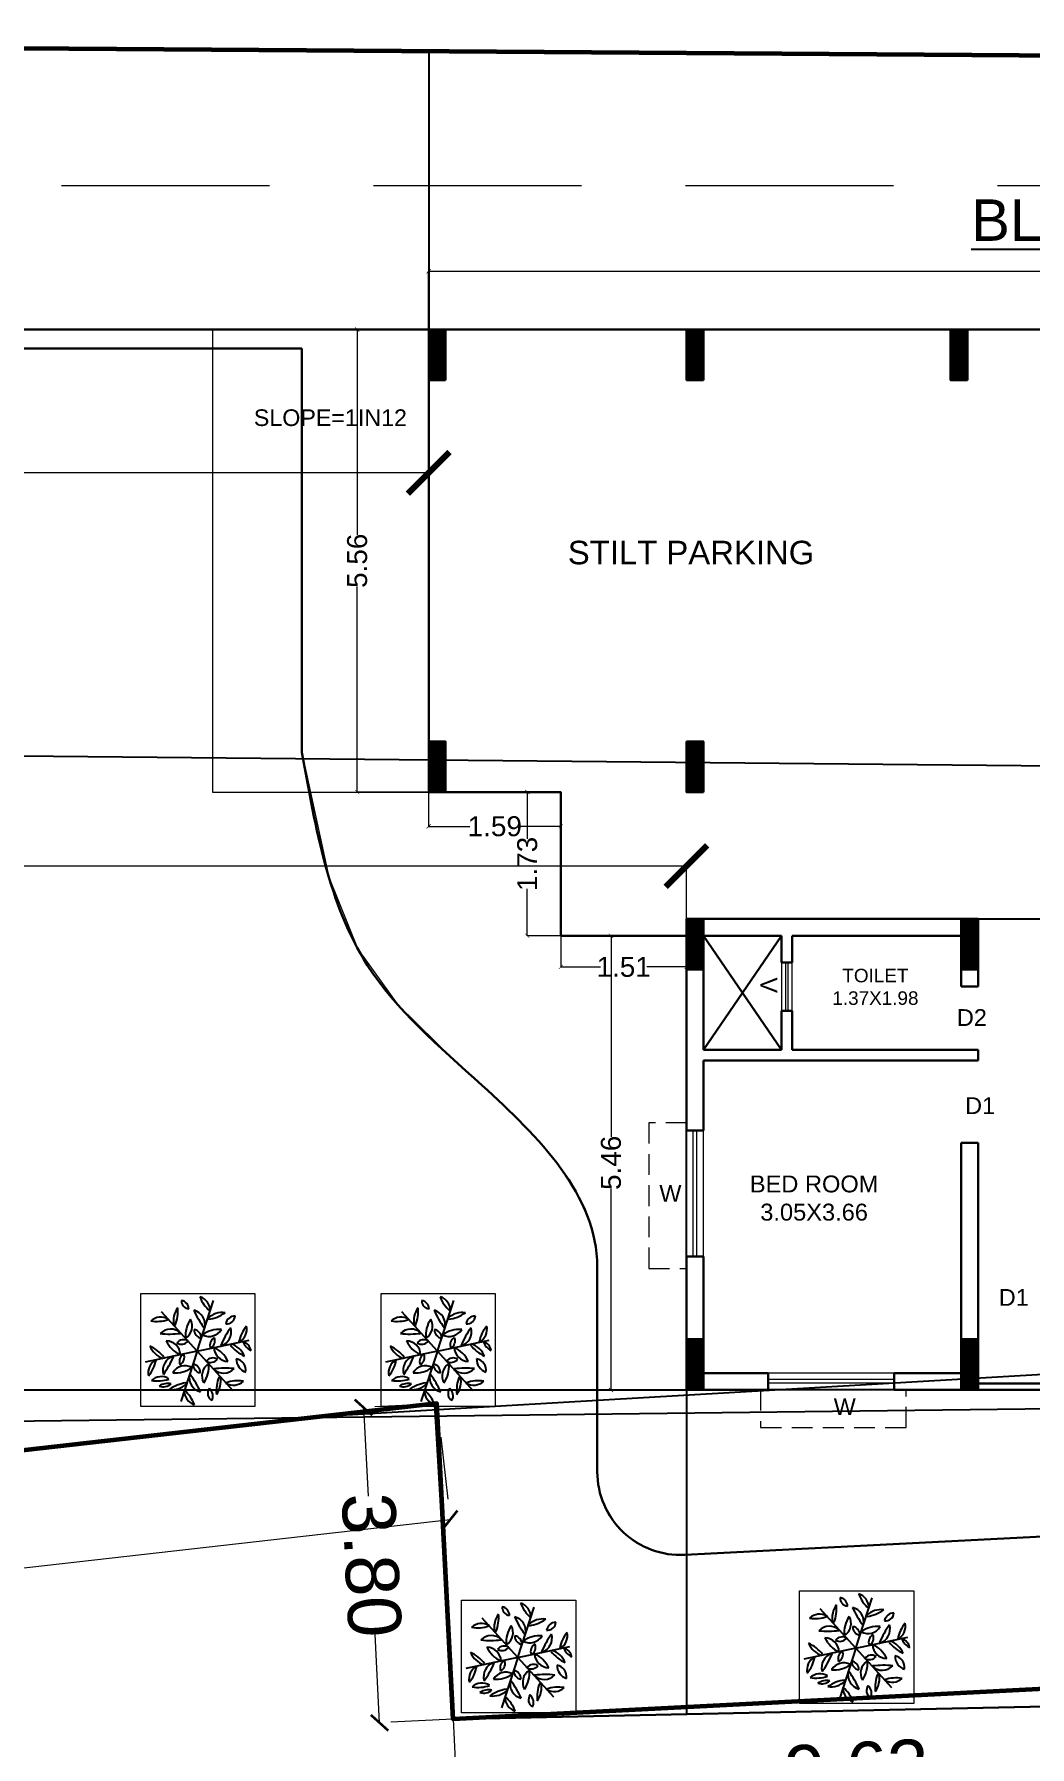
# Model space of a CAD drawing. Header units: metres. Extents: x 0 to 63445, y 32361 to 32804.
# Drawn here: x 63095.13 to 63107.09, y 32768.22 to 32788.81 of the extents above; entities that cross this region are included whole.
import ezdxf

# ---------------------------------------------------------------- set-up
doc = ezdxf.new("R2010")
doc.units = ezdxf.units.M
doc.header["$MEASUREMENT"] = 0
doc.header["$PDMODE"] = 34
doc.header["$PDSIZE"] = -10
for name, pattern in [('CONTINULUS', [0]), ('DASHED', [0.75, 0.5, -0.25]), ('DASHED2', [0.375, 0.25, -0.125]), ('HIDDEN', [9.525, 6.35, -3.175])]:
    doc.linetypes.add(name, pattern=pattern)
doc.layers.get('0').update_dxf_attribs({"lineweight": 25})
doc.layers.add('BLK_1_LVL_0_SIDE_SETBACK2', color=7, linetype='Continuous', true_color=0x00cc33, plot=False)
doc.layers.add('BLK_3_LVL_0_SIDE_SETBACK2', color=7, linetype='Continuous', true_color=0x00cc33, plot=False)
for name, color, linetype, lineweight in [('BLK_1_PLANTATION_GREENSTRIP', 7, 'Continuous', 0), ('BLK_2_DA_RAMP_1', 7, 'Continuous', 0), ('BLK_2_FLR_0_REGULAR_ROOM_1', 1, 'DASHED', 9), ('COLUMN', 1, 'Continuous', 30), ('DIM', 56, 'Continuous', 20), ('DIST_BETWEEN_BLK_1_BLK_2', 7, 'Continuous', 0), ('DIST_BETWEEN_BLK_2_BLK_3', 7, 'Continuous', 0), ('FUR', 32, 'Continuous', 15), ('hatch', 251, 'Continuous', 20), ('PLANTATION_TREECOVER', 7, 'Continuous', 0), ('PLOT_BOUNDARY', 3, 'Continuous', 30), ('site', 15, 'Continuous', 50), ('STEPS', 114, 'Continuous', 20), ('TEXT-2', 65, 'Continuous', 18), ('wall', 7, 'Continuous', 30), ('window', 154, 'Continuous', 9)]:
    doc.layers.add(name, color=color, linetype=linetype, lineweight=lineweight)
for name, color, linetype, plot in [('BLK_2_COVERED_AREA', 140, 'Continuous', False), ('BLK_2_FLR_0_BLT_UP_AREA', 14, 'Continuous', False), ('BLK_2_LVL_0_BLDG_FOOT_PRINT', 1, 'Continuous', False), ('BLK_2_LVL_0_FRONT_SETBACK', 2, 'Continuous', False), ('BLK_2_LVL_0_REAR_SETBACK', 11, 'Continuous', False), ('BLK_2_LVL_0_SIDE_SETBACK1', 171, 'Continuous', False), ('SPECIAL_PARKING', 7, 'Continuous', False)]:
    doc.layers.add(name, color=color, linetype=linetype, plot=plot)
doc.layers.add('text', color=65, linetype='Continuous')
doc.layers.add('TREE', color=94, linetype='Continuous')
doc.styles.add('Arial', font='arial.ttf', dxfattribs={"height": 0.2})
doc.styles.add('AutoDCRFont', font='arial.ttf')
doc.styles.get("Standard").update_dxf_attribs({"font": 'arial.ttf', "height": 0.4})
doc.styles.add('TNR', font='times.ttf', dxfattribs={"height": 0.5})
doc.dimstyles.new('ARCHANA', dxfattribs={"dimscale": 0, "dimtxt": 0.5, "dimasz": 0.5, "dimexe": 0, "dimexo": 0, "dimgap": 0, "dimtad": 0, "dimzin": 0, "dimdsep": 46, "dimtxsty": 'TNR', "dimblk": 'ARCHTICK', "dimcen": 0.09, "dimclrd": 36, "dimclre": 36, "dimclrt": 7, "dimadec": 0, "dimazin": 0, "dimtfac": 1, "dimtofl": 0, "dimtmove": 0, "dimatfit": 3, "dimldrblk": 'ARCHTICK', "dimfxl": 1, "dimfrac": 2, "dimtolj": 1, "dimtzin": 0, "dimlwd": -1, "dimlwe": -1, "dimarcsym": 0})

# ---------------------------------------------------------------- blocks, each defined once
blk = doc.blocks.new('_ArchTick')
at = {"color": 0, "linetype": 'ByBlock', "const_width": 0.15}
blk.add_lwpolyline([(-0.5, -0.5), (0.5, 0.5)], dxfattribs=at)
blk = doc.blocks.new('*D62')
at = {"layer": 'Defpoints', "color": 0, "linetype": 'HIDDEN', "ltscale": 3, "transparency": 16777216}
for p in [(62985.051, 32789.972), (62985.049, 32788.589), (63122.73, 32788.451)]:
    blk.add_point(p, dxfattribs=at)
at = {"layer": 'DIM', "color": 36, "linetype": 'DASHED2', "ltscale": 3, "transparency": 16777216}
for p, q in [((62985.05, 32788.972), (62985.051, 32789.972)), ((63122.731, 32788.835), (63122.732, 32789.835))]:
    blk.add_line(p, q, dxfattribs=at)
at = {"layer": 'DIM', "ltscale": 3, "transparency": 16777216}
for p, q in [((62985.051, 32789.972), (63051.024, 32789.907)), ((63122.732, 32789.835), (63053.622, 32789.904))]:
    blk.add_line(p, q, dxfattribs=at)
at = {"layer": 'DIM', "linetype": 'HIDDEN', "ltscale": 3, "transparency": 16777216, "xscale": 0.2, "yscale": 0.2, "zscale": 0.2}
for p, rotation in [((62985.051, 32789.972), 179.942810671462), ((63122.732, 32789.835), 359.942810671462)]:
    blk.add_blockref('_ArchTick', p, dxfattribs=dict(at, rotation=rotation))
at = {"layer": 'DIM', "linetype": 'HIDDEN', "ltscale": 3, "transparency": 16777216, "insert": (63052.323, 32789.905), "char_height": 0.4, "attachment_point": 5, "rotation": 359.9428}
blk.add_mtext('\\A1;{\\H1.6x;137.68}', dxfattribs=at)
blk = doc.blocks.new('*D73')
at = {"layer": 'Defpoints', "color": 0, "linetype": 'HIDDEN', "ltscale": 3, "transparency": 16777216}
for p in [(63099.967, 32772.344), (63055.786, 32767.337), (63055.944, 32765.94)]:
    blk.add_point(p, dxfattribs=at)
at = {"layer": 'DIM', "color": 36, "linetype": 'DASHED2', "ltscale": 3, "transparency": 16777216}
for p, q in [((63100.013, 32771.941), (63100.125, 32770.948)), ((63055.831, 32766.934), (63055.944, 32765.94))]:
    blk.add_line(p, q, dxfattribs=at)
at = {"layer": 'DIM', "ltscale": 3, "transparency": 16777216}
for p, q in [((63100.125, 32770.948), (63079.12, 32768.567)), ((63055.944, 32765.94), (63076.949, 32768.321))]:
    blk.add_line(p, q, dxfattribs=at)
at = {"layer": 'DIM', "linetype": 'HIDDEN', "ltscale": 3, "transparency": 16777216, "xscale": 0.2, "yscale": 0.2, "zscale": 0.2}
for p, rotation in [((63100.125, 32770.948), 6.466326129298042), ((63055.944, 32765.94), 186.4663261292981)]:
    blk.add_blockref('_ArchTick', p, dxfattribs=dict(at, rotation=rotation))
at = {"layer": 'DIM', "linetype": 'HIDDEN', "ltscale": 3, "transparency": 16777216, "insert": (63078.035, 32768.444), "char_height": 0.4, "attachment_point": 5, "rotation": 6.4663}
blk.add_mtext('\\A1;{\\H1.6x;44.46}', dxfattribs=at)
blk = doc.blocks.new('*D74')
at = {"layer": 'Defpoints', "color": 0, "linetype": 'HIDDEN', "ltscale": 3, "transparency": 16777216}
for p in [(63099.967, 32772.344), (63099.083, 32772.299), (63100.161, 32768.552)]:
    blk.add_point(p, dxfattribs=at)
at = {"layer": 'DIM', "color": 36, "linetype": 'DASHED2', "ltscale": 3, "transparency": 16777216}
for p, q in [((63099.967, 32772.344), (63099.083, 32772.299)), ((63100.161, 32768.552), (63099.277, 32768.507))]:
    blk.add_line(p, q, dxfattribs=at)
at = {"layer": 'DIM', "ltscale": 3, "transparency": 16777216}
for p, q in [((63099.083, 32772.299), (63099.138, 32771.232)), ((63099.277, 32768.507), (63099.223, 32769.574))]:
    blk.add_line(p, q, dxfattribs=at)
at = {"layer": 'DIM', "linetype": 'HIDDEN', "ltscale": 3, "transparency": 16777216, "xscale": 0.2, "yscale": 0.2, "zscale": 0.2}
for p, rotation in [((63099.083, 32772.299), 92.92640889805112), ((63099.277, 32768.507), 272.9264088980511)]:
    blk.add_blockref('_ArchTick', p, dxfattribs=dict(at, rotation=rotation))
at = {"layer": 'DIM', "linetype": 'HIDDEN', "ltscale": 3, "transparency": 16777216, "insert": (63099.18, 32770.403), "char_height": 0.4, "attachment_point": 5, "rotation": 272.9264}
blk.add_mtext('\\A1;{\\H1.6x;3.80}', dxfattribs=at)
blk = doc.blocks.new('*D75')
at = {"layer": 'Defpoints', "color": 0, "linetype": 'HIDDEN', "ltscale": 3, "transparency": 16777216}
for p in [(63109.776, 32769.044), (63100.161, 32768.552), (63100.204, 32767.702)]:
    blk.add_point(p, dxfattribs=at)
at = {"layer": 'DIM', "color": 36, "linetype": 'DASHED2', "ltscale": 3, "transparency": 16777216}
for p, q in [((63109.776, 32769.044), (63109.82, 32768.194)), ((63100.161, 32768.552), (63100.204, 32767.702))]:
    blk.add_line(p, q, dxfattribs=at)
at = {"layer": 'DIM', "ltscale": 3, "transparency": 16777216}
for p, q in [((63109.82, 32768.194), (63105.842, 32767.991)), ((63100.204, 32767.702), (63104.182, 32767.906))]:
    blk.add_line(p, q, dxfattribs=at)
at = {"layer": 'DIM', "linetype": 'HIDDEN', "ltscale": 3, "transparency": 16777216, "xscale": 0.2, "yscale": 0.2, "zscale": 0.2}
for p, rotation in [((63109.82, 32768.194), 2.926408898062193), ((63100.204, 32767.702), 182.9264088980622)]:
    blk.add_blockref('_ArchTick', p, dxfattribs=dict(at, rotation=rotation))
at = {"layer": 'DIM', "linetype": 'HIDDEN', "ltscale": 3, "transparency": 16777216, "insert": (63105.012, 32767.948), "char_height": 0.4, "attachment_point": 5, "rotation": 2.9264}
blk.add_mtext('\\A1;{\\H1.6x;9.63}', dxfattribs=at)
blk = doc.blocks.new('A$C6F0F3F3F')
at = {"layer": 'TREE'}
for points in [[(11.43, 11.79, 0), (15.03, 22.9, 0)], [(11.43, 11.79, 0), (3.61, 20.47, 0)], [(11.43, 11.79, 0), (0, 9.36, 0)], [(11.43, 11.79, 0), (7.82, 0.68, 0)], [(11.43, 11.79, 0), (22.85, 14.22, 0)], [(11.43, 11.79, 0), (19.25, 3.11, 0)]]:
    blk.add_polyline3d(points, dxfattribs=at)
for centre, radius, start, end in [((9.76, 22.83), 1.77, 176.5427, 264.4723), ((7.67, 21.03), 1.93, 0.9077, 80.1073), ((19.33, 26.48), 7.79, 200.3878, 229.0632), ((11.02, 20.65), 3.28, 359.75, 72.0497), ((3.43, 16), 3.28, 59.75, 132.0497), ((11.12, 18.41), 4.91, 143.3521, 190.9965), ((-1.26, 20.59), 8.47, 338.197, 5.0866), ((27.78, 28.31), 18.68, 203.8113, 217.5003), ((9.89, 17.6), 3.27, 347.2702, 75.7188), ((17.01, 15.37), 4.91, 83.3521, 130.9965), ((12.71, 27.17), 8.47, 278.197, 305.0866), ((17.97, 19.6), 1.81, 262.8639, 358.5782), ((19.84, 17.43), 2.13, 91.7015, 169.7406), ((2.53, 26.11), 7.79, 260.3878, 289.0632), ((5.62, 13.36), 3.27, 47.2702, 135.7188), ((5.3, 34.22), 18.68, 263.8113, 277.5003), ((15.09, 15.24), 6.23, 145.1527, 185.9348), ((7.19, 17.28), 3.18, 302.4729, 28.6145), ((12.53, 16.44), 1.77, 176.5427, 264.4723), ((10.44, 14.65), 1.93, 0.9077, 80.1073), ((16.25, 10.34), 6.23, 85.1527, 125.9348), ((14.06, 18.2), 3.18, 242.4729, 328.6145), ((15.69, 16.03), 3.27, 287.2702, 15.7188), ((33.91, 5.89), 18.68, 143.8113, 157.5003), ((28.28, 12.33), 7.79, 140.3878, 169.0632), ((19.07, 16.61), 3.28, 299.75, 12.0497), ((-2.54, 5.21), 8.47, 38.197, 65.0866), ((5.54, 14.84), 4.91, 203.3521, 250.9965), ((4.56, 10.87), 3.18, 2.4729, 88.6145), ((10.27, 16.69), 6.23, 205.1527, 245.9348), ((8.46, 12.36), 1.93, 60.9077, 140.1073), ((7.95, 15.07), 1.77, 236.5427, 324.4723), ((16.01, 13.16), 1.77, 116.5427, 204.4723), ((13.41, 14.08), 1.93, 300.9077, 20.1073), ((12.58, 6.89), 6.23, 25.1527, 65.9348), ((18.29, 12.71), 3.18, 182.4729, 268.6145), ((25.39, 18.37), 8.47, 218.197, 245.0866), ((17.32, 8.74), 4.91, 23.3521, 70.9965), ((24.57, 14.82), 3.16, 196.0238, 246.0109), ((20.58, 11.34), 2.77, 12.2233, 69.8114), ((3.95, 7.01), 3.28, 119.75, 192.0497), ((-5.26, 11.29), 7.79, 320.3878, 349.0632), ((7.16, 7.55), 3.27, 107.2702, 195.7188), ((-11.06, 17.69), 18.68, 323.8113, 337.5003), ((8.79, 5.38), 3.18, 62.4729, 148.6145), ((6.61, 13.24), 6.23, 265.1527, 305.9348), ((9.45, 9.5), 1.93, 120.9077, 200.1073), ((6.85, 10.42), 1.77, 296.5427, 24.4723), ((10.32, 7.14), 1.77, 356.5427, 84.4723), ((12.42, 8.93), 1.93, 180.9077, 260.1073), ((15.66, 6.3), 3.18, 122.4729, 208.6145), ((7.76, 8.34), 6.23, 325.1527, 5.9348), ((14.9, 8.51), 1.77, 56.5427, 144.4723), ((14.4, 11.22), 1.93, 240.9077, 320.1073), ((17.23, 10.22), 3.27, 227.2702, 315.7188), ((17.56, -10.64), 18.68, 83.8113, 97.5003), ((19.55, 7.58), 2.59, 350.709, 79.1064), ((23.1, 10.05), 3.05, 178.6571, 251.1583), ((3.55, 2.89), 3.28, 59.75, 132.0497), ((2.66, 13), 7.79, 260.3878, 289.0632), ((4.95, 1.52), 3.16, 76.0238, 126.0109), ((3.94, 6.72), 2.77, 252.2233, 309.8114), ((10.14, -3.59), 8.47, 98.197, 125.0866), ((5.84, 8.21), 4.91, 263.3521, 310.9965), ((12.97, 5.98), 3.27, 167.2702, 255.7188), ((-4.93, -4.73), 18.68, 23.8113, 37.5003), ((24.11, 2.99), 8.47, 158.197, 185.0866), ((11.73, 5.17), 4.91, 323.3521, 10.9965), ((19.43, 7.58), 3.28, 239.75, 312.0497), ((20.32, -2.53), 7.79, 80.3878, 109.0632), ((11.84, 3.12), 3.28, 179.75, 252.0497), ((3.53, -2.71), 7.79, 20.3878, 49.0632), ((15.58, 2.45), 1.81, 142.8639, 238.5782), ((12.76, 1.91), 2.13, 331.7015, 49.7406)]:
    blk.add_arc(centre, radius, start, end, dxfattribs=at)
blk = doc.blocks.new('A$C7D115503')
at = {"layer": 'COLUMN', "ltscale": 3}
h = blk.add_hatch(dxfattribs=at)
h.set_pattern_fill('ANSI31', color=256, style=0)
h.paths.add_polyline_path([(-14.36, -11.59), (-6.36, -11.59), (-6.36, 12.41), (-14.36, 12.41)])
at = {"layer": 'COLUMN', "ltscale": 0.05}
for p, q in [((-14.36, 12.41), (-6.36, 12.41)), ((-14.36, 12.41), (-14.36, -11.59)), ((-6.36, 12.41), (-6.36, -11.59)), ((-6.36, -11.59), (-14.36, -11.59))]:
    blk.add_line(p, q, dxfattribs=at)
blk = doc.blocks.new('*D168')
at = {"layer": 'Defpoints', "color": 0, "ltscale": 3, "transparency": 16777216}
for p in [(63119.861, 32785.96), (63099.867, 32785.26), (63119.861, 32785.26)]:
    blk.add_point(p, dxfattribs=at)
at = {"layer": 'DIM', "ltscale": 3, "transparency": 16777216}
for p, q in [((63099.867, 32785.26), (63099.867, 32785.96)), ((63099.867, 32785.96), (63109.47, 32785.96)), ((63119.861, 32785.96), (63110.258, 32785.96)), ((63119.861, 32785.26), (63119.861, 32785.96))]:
    blk.add_line(p, q, dxfattribs=at)
at = {"layer": 'DIM', "ltscale": 3, "transparency": 16777216, "xscale": 0.05, "yscale": 0.05, "zscale": 0.05, "rotation": 180}
blk.add_blockref('_ArchTick', (63099.867, 32785.96), dxfattribs=at)
at = {"layer": 'DIM', "ltscale": 3, "transparency": 16777216, "xscale": 0.05, "yscale": 0.05, "zscale": 0.05}
blk.add_blockref('_ArchTick', (63119.861, 32785.96), dxfattribs=at)
at = {"layer": 'DIM', "color": 7, "ltscale": 3, "transparency": 16777216, "insert": (63109.864, 32785.96), "char_height": 0.4, "attachment_point": 5}
blk.add_mtext('\\A1;{\\H0.6x;19.99}', dxfattribs=at)
blk = doc.blocks.new('*D166')
at = {"layer": 'Defpoints', "color": 0, "ltscale": 3, "transparency": 16777216}
for p in [(63099.867, 32785.26), (63099.008, 32779.698), (63099.867, 32779.698)]:
    blk.add_point(p, dxfattribs=at)
at = {"layer": 'DIM', "ltscale": 3, "transparency": 16777216}
for p, q in [((63099.867, 32785.26), (63099.008, 32785.26)), ((63099.008, 32785.26), (63099.008, 32782.791)), ((63099.008, 32779.698), (63099.008, 32782.167)), ((63099.867, 32779.698), (63099.008, 32779.698))]:
    blk.add_line(p, q, dxfattribs=at)
at = {"layer": 'DIM', "ltscale": 3, "transparency": 16777216, "xscale": 0.05, "yscale": 0.05, "zscale": 0.05}
for p, rotation in [((63099.008, 32785.26), 90), ((63099.008, 32779.698), 270)]:
    blk.add_blockref('_ArchTick', p, dxfattribs=dict(at, rotation=rotation))
at = {"layer": 'DIM', "color": 7, "ltscale": 3, "transparency": 16777216, "insert": (63099.008, 32782.479), "char_height": 0.4, "attachment_point": 5, "rotation": 90}
blk.add_mtext('\\A1;{\\H0.6x;5.56}', dxfattribs=at)
blk = doc.blocks.new('*D167')
at = {"layer": 'Defpoints', "color": 0, "ltscale": 3, "transparency": 16777216}
for p in [(63099.867, 32779.698), (63101.456, 32779.698), (63101.456, 32779.286)]:
    blk.add_point(p, dxfattribs=at)
at = {"layer": 'DIM', "ltscale": 3, "transparency": 16777216}
for p, q in [((63099.867, 32779.698), (63099.867, 32779.286)), ((63101.456, 32779.698), (63101.456, 32779.286)), ((63099.867, 32779.286), (63100.361, 32779.286)), ((63101.456, 32779.286), (63100.962, 32779.286))]:
    blk.add_line(p, q, dxfattribs=at)
at = {"layer": 'DIM', "ltscale": 3, "transparency": 16777216, "xscale": 0.05, "yscale": 0.05, "zscale": 0.05, "rotation": 180}
blk.add_blockref('_ArchTick', (63099.867, 32779.286), dxfattribs=at)
at = {"layer": 'DIM', "ltscale": 3, "transparency": 16777216, "xscale": 0.05, "yscale": 0.05, "zscale": 0.05}
blk.add_blockref('_ArchTick', (63101.456, 32779.286), dxfattribs=at)
at = {"layer": 'DIM', "color": 7, "ltscale": 3, "transparency": 16777216, "insert": (63100.662, 32779.286), "char_height": 0.4, "attachment_point": 5}
blk.add_mtext('\\A1;{\\H0.6x;1.59}', dxfattribs=at)
blk = doc.blocks.new('*D169')
at = {"layer": 'Defpoints', "color": 0, "ltscale": 3, "transparency": 16777216}
for p in [(63101.053, 32779.698), (63101.456, 32779.698), (63101.456, 32777.97)]:
    blk.add_point(p, dxfattribs=at)
at = {"layer": 'DIM', "ltscale": 3, "transparency": 16777216}
for p, q in [((63101.456, 32779.698), (63101.053, 32779.698)), ((63101.053, 32779.698), (63101.053, 32779.134)), ((63101.053, 32777.97), (63101.053, 32778.534)), ((63101.456, 32777.97), (63101.053, 32777.97))]:
    blk.add_line(p, q, dxfattribs=at)
at = {"layer": 'DIM', "ltscale": 3, "transparency": 16777216, "xscale": 0.05, "yscale": 0.05, "zscale": 0.05}
for p, rotation in [((63101.053, 32779.698), 90), ((63101.053, 32777.97), 270)]:
    blk.add_blockref('_ArchTick', p, dxfattribs=dict(at, rotation=rotation))
at = {"layer": 'DIM', "color": 7, "ltscale": 3, "transparency": 16777216, "insert": (63101.053, 32778.834), "char_height": 0.4, "attachment_point": 5, "rotation": 90}
blk.add_mtext('\\A1;{\\H0.6x;1.73}', dxfattribs=at)
blk = doc.blocks.new('*D170')
at = {"layer": 'Defpoints', "color": 0, "ltscale": 3, "transparency": 16777216}
for p in [(63101.456, 32777.97), (63102.966, 32777.97), (63102.966, 32777.595)]:
    blk.add_point(p, dxfattribs=at)
at = {"layer": 'DIM', "ltscale": 3, "transparency": 16777216}
for p, q in [((63101.456, 32777.97), (63101.456, 32777.595)), ((63102.966, 32777.97), (63102.966, 32777.595)), ((63101.456, 32777.595), (63101.934, 32777.595)), ((63102.966, 32777.595), (63102.488, 32777.595))]:
    blk.add_line(p, q, dxfattribs=at)
at = {"layer": 'DIM', "ltscale": 3, "transparency": 16777216, "xscale": 0.05, "yscale": 0.05, "zscale": 0.05, "rotation": 180}
blk.add_blockref('_ArchTick', (63101.456, 32777.595), dxfattribs=at)
at = {"layer": 'DIM', "ltscale": 3, "transparency": 16777216, "xscale": 0.05, "yscale": 0.05, "zscale": 0.05}
blk.add_blockref('_ArchTick', (63102.966, 32777.595), dxfattribs=at)
at = {"layer": 'DIM', "color": 7, "ltscale": 3, "transparency": 16777216, "insert": (63102.211, 32777.595), "char_height": 0.4, "attachment_point": 5}
blk.add_mtext('\\A1;{\\H0.6x;1.51}', dxfattribs=at)
blk = doc.blocks.new('*D171')
at = {"layer": 'Defpoints', "color": 0, "ltscale": 3, "transparency": 16777216}
for p in [(63102.966, 32777.97), (63102.059, 32772.509), (63102.966, 32772.509)]:
    blk.add_point(p, dxfattribs=at)
at = {"layer": 'DIM', "ltscale": 3, "transparency": 16777216}
for p, q in [((63102.966, 32777.97), (63102.059, 32777.97)), ((63102.059, 32777.97), (63102.059, 32775.551)), ((63102.059, 32772.509), (63102.059, 32774.928)), ((63102.966, 32772.509), (63102.059, 32772.509))]:
    blk.add_line(p, q, dxfattribs=at)
at = {"layer": 'DIM', "ltscale": 3, "transparency": 16777216, "xscale": 0.05, "yscale": 0.05, "zscale": 0.05}
for p, rotation in [((63102.059, 32777.97), 90), ((63102.059, 32772.509), 270)]:
    blk.add_blockref('_ArchTick', p, dxfattribs=dict(at, rotation=rotation))
at = {"layer": 'DIM', "color": 7, "ltscale": 3, "transparency": 16777216, "insert": (63102.059, 32775.24), "char_height": 0.4, "attachment_point": 5, "rotation": 90}
blk.add_mtext('\\A1;{\\H0.6x;5.46}', dxfattribs=at)
blk = doc.blocks.new('*D172')
at = {"layer": 'Defpoints', "color": 0, "ltscale": 3, "transparency": 16777216}
for p in [(20.474, 32785.26), (63119.861, 32785.26), (19.643, 32772.509)]:
    blk.add_point(p, dxfattribs=at)
at = {"layer": 'DIM', "ltscale": 3, "transparency": 16777216}
for p, q in [((25.474, 32785.26), (20.474, 32785.26)), ((20.474, 32785.26), (20.474, 32779.279)), ((20.474, 32772.509), (20.474, 32778.49)), ((19.643, 32772.509), (20.474, 32772.509))]:
    blk.add_line(p, q, dxfattribs=at)
at = {"layer": 'DIM', "ltscale": 3, "transparency": 16777216, "xscale": 0.05, "yscale": 0.05, "zscale": 0.05}
for p, rotation in [((20.474, 32785.26), 90), ((20.474, 32772.509), 270)]:
    blk.add_blockref('_ArchTick', p, dxfattribs=dict(at, rotation=rotation))
at = {"layer": 'DIM', "color": 7, "ltscale": 3, "transparency": 16777216, "insert": (20.474, 32778.885), "char_height": 0.4, "attachment_point": 5, "rotation": 90}
blk.add_mtext('\\A1;{\\H0.6x;12.75}', dxfattribs=at)
blk = doc.blocks.new('*D356')
at = {"layer": 'Defpoints', "color": 0, "ltscale": 0.5, "transparency": 16777216}
for p in [(63102.966, 32778.808), (63102.966, 32776.816), (63047.863, 32776.192)]:
    blk.add_point(p, dxfattribs=at)
at = {"layer": 'DIST_BETWEEN_BLK_1_BLK_2', "color": 36, "ltscale": 0.5, "transparency": 16777216}
for p, q in [((63047.863, 32776.192), (63047.863, 32778.808)), ((63047.863, 32778.808), (63074.615, 32778.808)), ((63102.966, 32778.808), (63076.215, 32778.808)), ((63102.966, 32776.816), (63102.966, 32778.808))]:
    blk.add_line(p, q, dxfattribs=at)
at = {"layer": 'DIST_BETWEEN_BLK_1_BLK_2', "color": 36, "ltscale": 0.5, "transparency": 16777216, "xscale": 0.5, "yscale": 0.5, "zscale": 0.5, "rotation": 180}
blk.add_blockref('_ArchTick', (63047.863, 32778.808), dxfattribs=at)
at = {"layer": 'DIST_BETWEEN_BLK_1_BLK_2', "color": 36, "ltscale": 0.5, "transparency": 16777216, "xscale": 0.5, "yscale": 0.5, "zscale": 0.5}
blk.add_blockref('_ArchTick', (63102.966, 32778.808), dxfattribs=at)
at = {"layer": 'DIST_BETWEEN_BLK_1_BLK_2', "color": 7, "ltscale": 0.5, "transparency": 16777216, "insert": (63075.415, 32778.808), "char_height": 0.5, "attachment_point": 5, "style": 'TNR'}
blk.add_mtext('\\A1;55.10', dxfattribs=at)
blk = doc.blocks.new('*D480')
at = {"layer": 'Defpoints', "color": 0, "ltscale": 0.5, "transparency": 16777216}
for p in [(63099.867, 32783.536), (62975.334, 32781.958), (63099.867, 32781.958)]:
    blk.add_point(p, dxfattribs=at)
at = {"layer": 'DIST_BETWEEN_BLK_2_BLK_3', "color": 36, "ltscale": 0.5, "transparency": 16777216}
for p, q in [((62975.334, 32781.958), (62975.334, 32783.536)), ((62975.334, 32783.536), (63036.66, 32783.536)), ((63099.867, 32783.536), (63038.542, 32783.536)), ((63099.867, 32781.958), (63099.867, 32783.536))]:
    blk.add_line(p, q, dxfattribs=at)
at = {"layer": 'DIST_BETWEEN_BLK_2_BLK_3', "color": 36, "ltscale": 0.5, "transparency": 16777216, "xscale": 0.5, "yscale": 0.5, "zscale": 0.5, "rotation": 180}
blk.add_blockref('_ArchTick', (62975.334, 32783.536), dxfattribs=at)
at = {"layer": 'DIST_BETWEEN_BLK_2_BLK_3', "color": 36, "ltscale": 0.5, "transparency": 16777216, "xscale": 0.5, "yscale": 0.5, "zscale": 0.5}
blk.add_blockref('_ArchTick', (63099.867, 32783.536), dxfattribs=at)
at = {"layer": 'DIST_BETWEEN_BLK_2_BLK_3', "color": 7, "ltscale": 0.5, "transparency": 16777216, "insert": (63037.601, 32783.536), "char_height": 0.5, "attachment_point": 5, "style": 'TNR'}
blk.add_mtext('\\A1;124.53', dxfattribs=at)
blk = doc.blocks.new('*D900')
at = {"layer": 'Defpoints', "color": 0, "ltscale": 3, "transparency": 16777216}
for p in [(0.832, 32781.665), (63266.619, 32781.665), (0, 32768.914)]:
    blk.add_point(p, dxfattribs=at)
at = {"layer": 'DIM', "ltscale": 3, "transparency": 16777216}
for p, q in [((5.832, 32781.665), (0.832, 32781.665)), ((0.832, 32781.665), (0.832, 32775.684)), ((0.832, 32768.914), (0.832, 32774.895)), ((0, 32768.914), (0.832, 32768.914))]:
    blk.add_line(p, q, dxfattribs=at)
at = {"layer": 'DIM', "ltscale": 3, "transparency": 16777216, "xscale": 0.05, "yscale": 0.05, "zscale": 0.05}
for p, rotation in [((0.832, 32781.665), 90), ((0.832, 32768.914), 270)]:
    blk.add_blockref('_ArchTick', p, dxfattribs=dict(at, rotation=rotation))
at = {"layer": 'DIM', "color": 7, "ltscale": 3, "transparency": 16777216, "insert": (0.832, 32775.289), "char_height": 0.4, "attachment_point": 5, "rotation": 90}
blk.add_mtext('\\A1;{\\H0.6x;12.75}', dxfattribs=at)
blk = doc.blocks.new('*D905')
at = {"layer": 'Defpoints', "color": 0, "ltscale": 3, "transparency": 16777216}
for p in [(0.832, 32800.914), (63266.308, 32800.914), (0, 32788.163)]:
    blk.add_point(p, dxfattribs=at)
at = {"layer": 'DIM', "ltscale": 3, "transparency": 16777216}
for p, q in [((5.832, 32800.914), (0.832, 32800.914)), ((0.832, 32800.914), (0.832, 32794.933)), ((0.832, 32788.163), (0.832, 32794.144)), ((0, 32788.163), (0.832, 32788.163))]:
    blk.add_line(p, q, dxfattribs=at)
at = {"layer": 'DIM', "ltscale": 3, "transparency": 16777216, "xscale": 0.05, "yscale": 0.05, "zscale": 0.05}
for p, rotation in [((0.832, 32800.914), 90), ((0.832, 32788.163), 270)]:
    blk.add_blockref('_ArchTick', p, dxfattribs=dict(at, rotation=rotation))
at = {"layer": 'DIM', "color": 7, "ltscale": 3, "transparency": 16777216, "insert": (0.832, 32794.538), "char_height": 0.4, "attachment_point": 5, "rotation": 90}
blk.add_mtext('\\A1;{\\H0.6x;12.75}', dxfattribs=at)

msp = doc.modelspace()

# ---------------------------------------------------------------- linework, layer by layer
at = {"layer": 'BLK_1_LVL_0_SIDE_SETBACK2', "color": 102}
msp.add_lwpolyline([(63055.7856, 32767.337), (63098.6737, 32772.1979), (63125.6442, 32773.7737), (63124.4385, 32779.8469), (63046.7442, 32780.5928), (63046.7442, 32778.9839), (63047.3538, 32778.9839), (63047.3538, 32777.1339), (63047.8635, 32777.1339), (63047.8635, 32766.2162), (63047.8635, 32761.8342), (63047.3538, 32761.8342), (63047.3538, 32759.9842), (63046.7442, 32759.9842), (63046.7442, 32758.3753), (63056.3671, 32758.4216), (63055.8587, 32766.2163), (63055.7856, 32767.337)], close=True, dxfattribs=at)
at = {"layer": 'BLK_1_PLANTATION_GREENSTRIP', "linetype": 'CONTINULUS', "ltscale": 0.05}
for points in [[(63057.2856, 32785.0317), (63098.3431, 32785.0317), (63098.3431, 32780.1743), (63098.6668, 32778.675), (63099.0175, 32777.8075), (63099.4972, 32777.139), (63100.1948, 32776.4562), (63100.8034, 32775.8979), (63101.2001, 32775.489), (63101.4417, 32775.1917), (63101.6524, 32774.8639), (63101.8066, 32774.514), (63101.8629, 32774.3023), (63101.8939, 32773.991), (63101.8939, 32771.5247), (63101.9174, 32771.3094), (63101.9807, 32771.1173), (63102.0909, 32770.9288), (63102.2398, 32770.7684), (63102.425, 32770.6415), (63102.6038, 32770.5677), (63102.7473, 32770.5355), (63102.8939, 32770.5247), (63109.5857, 32770.8655)], [(63126.5689, 32769.1162), (63100.1608, 32768.5524), (63099.9389, 32772.332), (63055.7856, 32767.337), (63056.6756, 32753.6917)]]:
    msp.add_lwpolyline(points, dxfattribs=at)
at = {"layer": 'BLK_2_COVERED_AREA'}
msp.add_lwpolyline([(63099.8672, 32785.2604), (63119.8612, 32785.2604), (63119.8612, 32772.5092), (63102.9661, 32772.5092), (63102.9661, 32777.9703), (63101.4559, 32777.9703), (63101.4559, 32779.6976), (63099.8672, 32779.6976), (63099.8672, 32785.2604)], close=True, dxfattribs=at)
at = {"layer": 'BLK_2_DA_RAMP_1', "linetype": 'Continuous'}
msp.add_lwpolyline([(63097.2724, 32785.2604), (63099.8672, 32785.2604), (63099.8672, 32779.6949), (63097.2724, 32779.6949)], close=True, dxfattribs=at)
at = {"layer": 'BLK_2_FLR_0_BLT_UP_AREA', "color": 20}
msp.add_lwpolyline([(63099.8672, 32785.2604), (63119.8612, 32785.2604), (63119.8612, 32772.5092), (63102.9661, 32772.5092), (63102.9661, 32777.9703), (63101.4559, 32777.9703), (63101.4559, 32779.6976), (63099.8672, 32779.6976), (63099.8672, 32785.2604)], close=True, dxfattribs=at)
at = {"layer": 'BLK_2_FLR_0_REGULAR_ROOM_1', "color": 38, "linetype": 'Continuous'}
msp.add_lwpolyline([(63099.8672, 32785.2604), (63099.8672, 32779.6976), (63101.4559, 32779.6976), (63101.4559, 32777.9703), (63102.9661, 32777.9703), (63102.9661, 32778.1735), (63114.2985, 32778.1735), (63114.2985, 32785.2604), (63099.8672, 32785.2604)], close=True, dxfattribs=at)
at = {"layer": 'BLK_2_LVL_0_BLDG_FOOT_PRINT', "color": 20}
msp.add_lwpolyline([(63099.8672, 32785.2604), (63119.8612, 32785.2604), (63119.8612, 32772.5092), (63102.9661, 32772.5092), (63102.9661, 32777.9703), (63101.4559, 32777.9703), (63101.4559, 32779.6976), (63099.8672, 32779.6976), (63099.8672, 32785.2604)], close=True, dxfattribs=at)
at = {"layer": 'BLK_2_LVL_0_FRONT_SETBACK', "ltscale": 0.5}
msp.add_lwpolyline([(63119.8612, 32772.5092), (63102.9661, 32772.5092), (63102.9661, 32768.6123), (63119.8612, 32768.973), (63119.8612, 32772.5092)], close=True, dxfattribs=at)
at = {"layer": 'BLK_2_LVL_0_REAR_SETBACK', "ltscale": 0.5}
msp.add_lwpolyline([(63099.8672, 32785.2604), (63119.8612, 32785.2604), (63119.8612, 32788.4664), (63099.8672, 32788.6088), (63099.8672, 32785.2604)], close=True, dxfattribs=at)
at = {"layer": 'BLK_2_LVL_0_SIDE_SETBACK1', "ltscale": 0.5}
msp.add_lwpolyline([(63102.9661, 32772.5092), (63102.9661, 32777.9703), (63101.4559, 32777.9703), (63101.4559, 32779.6976), (63099.8672, 32779.6976), (63099.8672, 32785.2604), (62961.1693, 32785.2604), (62959.0864, 32772.5092), (63102.9661, 32772.5092)], close=True, dxfattribs=at)
at = {"layer": 'BLK_3_LVL_0_SIDE_SETBACK2', "ltscale": 0.5}
msp.add_lwpolyline([(62975.3344, 32785.2604), (63123.3638, 32785.2604), (63125.8956, 32772.5078), (62975.3344, 32770.6808), (62975.3344, 32785.2604)], close=True, dxfattribs=at)
at = {"layer": 'hatch', "linetype": 'DASHED2', "ltscale": 10}
msp.add_line((63120.4551, 32786.9867), (63055.8122, 32786.9867), dxfattribs=at)
at = {"layer": 'PLANTATION_TREECOVER', "color": 2, "ltscale": 0.5}
for points in [[(63096.4067, 32773.6671), (63097.7795, 32773.6671), (63097.7795, 32772.3105), (63096.4067, 32772.3105)], [(63099.2946, 32773.6671), (63100.6674, 32773.6671), (63100.6674, 32772.3105), (63099.2946, 32772.3105)], [(63104.3248, 32770.0944), (63105.6977, 32770.0944), (63105.6977, 32768.7379), (63104.3248, 32768.7379)], [(63100.2621, 32769.9832), (63101.6349, 32769.9832), (63101.6349, 32768.6267), (63100.2621, 32768.6267)]]:
    msp.add_lwpolyline(points, close=True, dxfattribs=at)
at = {"layer": 'PLOT_BOUNDARY', "linetype": 'CONTINULUS', "ltscale": 0.05}
msp.add_lwpolyline([(63026.5842, 32788.4607), (63055.4295, 32788.6507), (63065.2281, 32788.7075), (63075.8553, 32788.7416), (63096.128, 32788.6354), (63122.7303, 32788.4513), (63126.5689, 32769.1162), (63100.1608, 32768.5524), (63099.967, 32772.3445), (63055.7856, 32767.337), (63056.9716, 32749.1523), (63045.0909, 32749.1655)], dxfattribs=at)
at = {"layer": 'site', "lineweight": 60}
for points in [[(63050.5935, 32788.6172), (63062.2607, 32788.698), (63070.9027, 32788.7257), (63079.5478, 32788.7535), (63095.5425, 32788.6396), (63111.5373, 32788.5256), (63116.7559, 32788.4885), (63122.7303, 32788.4513), (63124.8347, 32777.8513)], [(63124.8347, 32777.8513), (63126.5689, 32769.1162), (63109.7765, 32769.044), (63100.1608, 32768.5524), (63099.967, 32772.3445), (63085.4317, 32770.6971), (63072.5611, 32769.2383), (63055.7856, 32767.337), (63056.9716, 32749.1523), (63031.4536, 32749.1805)]]:
    msp.add_lwpolyline(points, dxfattribs=at)
at = {"layer": 'SPECIAL_PARKING', "color": 1, "ltscale": 0.5}
msp.add_lwpolyline([(63099.8672, 32785.2604), (63099.8672, 32779.6976), (63101.4559, 32779.6976), (63101.4559, 32777.9703), (63102.9661, 32777.9703), (63102.9661, 32778.1735), (63112.6183, 32778.1735), (63112.6149, 32776.8425), (63114.295, 32776.8413), (63114.2985, 32785.2604), (63099.8672, 32785.2604)], close=True, dxfattribs=at)
at = {"layer": 'SPECIAL_PARKING', "color": 3, "ltscale": 0.5}
msp.add_lwpolyline([(63099.8672, 32785.2604), (63099.8672, 32779.6976), (63101.4559, 32779.6976), (63101.4559, 32777.9703), (63102.9661, 32777.9703), (63102.9661, 32778.1735), (63112.6183, 32778.1735), (63112.6149, 32776.8425), (63114.295, 32776.8413), (63114.2985, 32785.2604), (63099.8672, 32785.2604)], close=True, dxfattribs=at)
at = {"layer": 'STEPS'}
msp.add_line((63107.5382, 32778.1735), (63106.4714, 32778.1735), dxfattribs=at)
at = {"layer": 'wall'}
for p, q in [((63114.2985, 32785.2604), (63099.8672, 32785.2604)), ((63099.8672, 32785.2604), (63099.8672, 32784.3459)), ((63098.3431, 32785.0317), (63057.2856, 32785.0317)), ((63098.3431, 32785.0317), (63098.3431, 32780.1743)), ((63099.8672, 32784.3459), (63099.8672, 32780.3072)), ((63099.8672, 32779.6976), (63101.4559, 32779.6976)), ((63101.4559, 32777.9703), (63101.4559, 32779.6976)), ((63102.9661, 32775.6277), (63102.9661, 32778.1735)), ((63106.2682, 32778.1735), (63102.9661, 32778.1735)), ((63106.2682, 32778.1735), (63106.4714, 32778.1735)), ((63106.4714, 32778.1735), (63106.4714, 32777.3607)), ((63102.9661, 32777.9703), (63101.4559, 32777.9703)), ((63103.1693, 32776.5987), (63103.1693, 32777.9703)), ((63104.1098, 32777.9703), (63103.1693, 32777.9703)), ((63104.1098, 32777.9703), (63103.1693, 32776.5987)), ((63103.1693, 32777.9703), (63104.1098, 32776.5987)), ((63104.1098, 32777.6497), (63104.1098, 32777.9703)), ((63104.2368, 32777.6497), (63104.2368, 32777.9703)), ((63106.2682, 32777.9703), (63104.2368, 32777.9703)), ((63106.2682, 32777.3607), (63106.2682, 32777.9703)), ((63106.4714, 32777.3607), (63106.2682, 32777.3607)), ((63104.1098, 32776.5987), (63104.1098, 32777.066)), ((63104.2368, 32776.5987), (63104.2368, 32777.066)), ((63104.1098, 32776.5987), (63103.1693, 32776.5987)), ((63103.1693, 32775.6277), (63103.1693, 32776.4717)), ((63106.4714, 32776.4717), (63103.1693, 32776.4717)), ((63106.4714, 32776.5987), (63104.2368, 32776.5987)), ((63106.4714, 32776.5987), (63106.4714, 32776.4717)), ((63106.2682, 32772.7124), (63106.2682, 32775.4811)), ((63106.4714, 32775.4811), (63106.2682, 32775.4811)), ((63106.4714, 32775.4811), (63106.4714, 32772.5092)), ((63102.9661, 32772.5092), (63102.9661, 32774.1131)), ((63103.1693, 32772.7124), (63103.1693, 32774.1131)), ((63103.9495, 32772.7124), (63103.1693, 32772.7124)), ((63106.2682, 32772.7124), (63105.4641, 32772.7124)), ((63109.367, 32772.5854), (63106.4714, 32772.5854)), ((63103.9495, 32772.5092), (63102.9661, 32772.5092)), ((63106.4714, 32772.5092), (63105.4641, 32772.5092)), ((63109.367, 32772.5092), (63106.4714, 32772.5092))]:
    msp.add_line(p, q, dxfattribs=at)
at = {"layer": 'wall', "ltscale": 0.5}
for p, q in [((63104.1098, 32777.6497), (63104.2368, 32777.6497)), ((63101.8939, 32771.5247), (63101.8939, 32773.991)), ((63109.7258, 32770.8726), (63102.945, 32770.526))]:
    msp.add_line(p, q, dxfattribs=at)
at = {"layer": 'wall', "ltscale": 3}
for p, q in [((63104.2368, 32777.066), (63104.1098, 32777.066)), ((63103.1693, 32775.6277), (63102.9661, 32775.6277)), ((63103.1693, 32774.1131), (63102.9661, 32774.1131)), ((63103.9495, 32772.7124), (63103.9495, 32772.5092)), ((63105.4641, 32772.7124), (63105.4641, 32772.5092))]:
    msp.add_line(p, q, dxfattribs=at)
at = {"layer": 'wall', "ltscale": 0.5}
msp.add_arc((63102.8939, 32771.5247), 1, 180, 272.92641, dxfattribs=at)
msp.add_spline([(63098.3431, 32780.1743), (63099.1294, 32777.6182), (63100.5106, 32776.1705), (63101.8939, 32773.991), (63101.8939, 32773.9857)], degree=3, dxfattribs=at)
at = {"layer": 'window', "ltscale": 0.5}
for p, q in [((63104.1098, 32777.6497), (63104.1098, 32777.066)), ((63104.1565, 32777.6497), (63104.1565, 32777.066)), ((63104.1901, 32777.066), (63104.1901, 32777.6491)), ((63104.2368, 32777.066), (63104.2368, 32777.6491))]:
    msp.add_line(p, q, dxfattribs=at)
at = {"layer": 'window'}
for p, q in [((63104.2368, 32777.6491), (63104.2368, 32777.6497)), ((63102.9673, 32774.1131), (63102.9673, 32775.6277)), ((63103.0468, 32774.1131), (63103.0468, 32775.6277)), ((63103.0898, 32774.1131), (63103.0898, 32775.6277)), ((63103.1693, 32774.1131), (63103.1693, 32775.6277)), ((63105.4641, 32772.7124), (63103.9495, 32772.7124)), ((63105.4641, 32772.6329), (63103.9495, 32772.6329)), ((63105.4641, 32772.5899), (63103.9495, 32772.5899)), ((63105.4641, 32772.5104), (63103.9495, 32772.5104))]:
    msp.add_line(p, q, dxfattribs=at)
at = {"layer": 'window', "color": 8, "linetype": 'DASHED2'}
for points in [[(63102.9673, 32775.7208), (63102.5129, 32775.7208), (63102.5129, 32773.9696), (63102.9673, 32773.9696)], [(63103.8564, 32772.5104), (63103.8564, 32772.0561), (63105.6076, 32772.0561), (63105.6076, 32772.5104)]]:
    msp.add_lwpolyline(points, dxfattribs=at)

# ---------------------------------------------------------------- block references
at = {"layer": 'COLUMN', "ltscale": 0.05, "xscale": -0.025400733691282, "yscale": 0.025400733691282, "zscale": 0.025400733691282}
for p in [(63099.7056, 32784.945), (63102.8044, 32784.945), (63105.9795, 32784.945), (63099.7056, 32779.9919), (63102.8044, 32779.9919), (63102.8044, 32777.8582), (63106.1065, 32777.8582), (63102.8044, 32772.8035), (63106.1065, 32772.8035)]:
    msp.add_blockref('A$C7D115503', p, dxfattribs=at)
at = {"layer": 'FUR', "xscale": 0.0546311990480498, "yscale": 0.0546311990480498, "zscale": 0.0546311990480498}
for p in [(63096.4596, 32772.332), (63099.3475, 32772.332), (63100.3149, 32768.6481), (63104.3777, 32768.7594)]:
    msp.add_blockref('A$C6F0F3F3F', p, dxfattribs=at)

# ---------------------------------------------------------------- texts
at = {"layer": 'BLK_2_DA_RAMP_1', "linetype": 'CONTINULUS', "ltscale": 0.05, "insert": (63097.7657, 32784.2999), "char_height": 0.2, "attachment_point": 1, "style": 'Arial'}
msp.add_mtext_dynamic_manual_height_columns('SLOPE=1IN12', width=10.430434, gutter_width=1, heights=[0], dxfattribs=at)
at = {"layer": 'text'}
for s, height, p in [('%%UBLOCK-B (G+4)', 0.498717, (63106.3892, 32786.326)), ('STILT PARKING', 0.282723, (63101.5398, 32782.4371))]:
    msp.add_text(s, height=height, dxfattribs=at).set_placement(p)
for s, insert, char_height, width, attachment_point in [('\\pxqc;TOILET\\P1.37X1.98', (63103.2254, 32777.1372), 0.162565, 4.023756, 7), ('\\pxqc;D2', (63106.6643, 32776.8859), 0.20194, 0.534981, 9), ('\\pxqc;D1', (63106.7632, 32775.8267), 0.20194, 0.534981, 9), ('\\pxqc;BED ROOM\\P3.05X3.66', (63101.9855, 32774.5428), 0.203206, 5.029694, 7), ('\\pxqc;D1', (63107.1678, 32773.5206), 0.20194, 0.534981, 9)]:
    msp.add_mtext(s, dxfattribs=dict(at, insert=insert, char_height=char_height, width=width, attachment_point=attachment_point))
at = {"layer": 'TEXT-2', "insert": (63104.0577, 32777.47), "char_height": 0.2019, "width": 0.182701, "attachment_point": 1, "rotation": 270, "style": 'AutoDCRFont'}
msp.add_mtext('V', dxfattribs=at)
at = {"layer": 'TEXT-2', "char_height": 0.2019, "width": 0.182701, "attachment_point": 9, "style": 'AutoDCRFont'}
for insert in [(63102.9057, 32774.772), (63105.0018, 32772.2074)]:
    msp.add_mtext('W', dxfattribs=dict(at, insert=insert))

# ---------------------------------------------------------------- dimensions: what is measured, and where the dimension line sits
at = {"layer": 'DIM', "ltscale": 3}
for base, p1, p2, picture, middle in [((0.8318, 32800.9139), (0, 32788.1627), (63266.3084, 32800.9139), '*D905', (0.8318, 32794.5383)), ((20.4743, 32785.2604), (19.6426, 32772.5092), (63119.8612, 32785.2604), '*D172', (20.4743, 32778.8848)), ((63099.0076, 32779.6976), (63099.8672, 32785.2604), (63099.8672, 32779.6976), '*D166', (63099.0076, 32782.479)), ((0.8318, 32781.6651), (0, 32768.9139), (63266.6191, 32781.6651), '*D900', (0.8318, 32775.2895)), ((63101.0526, 32779.6976), (63101.4559, 32777.9703), (63101.4559, 32779.6976), '*D169', (63101.0526, 32778.834)), ((63102.0592, 32772.5092), (63102.9661, 32777.9703), (63102.9661, 32772.5092), '*D171', (63102.0592, 32775.2398))]:
    dim = msp.add_linear_dim(base=base, p1=p1, p2=p2, angle=90, text='{\\H0.6x;<>}', dimstyle='ARCHANA', override={"dimscale": 1, "dimtxt": 0.278, "dimasz": 0.05, "dimtxsty": 'Standard', "dimclrd": 256, "dimclre": 256, "dimfxl": 5, "dimfxlon": 1, "dimarcsym": 1}, dxfattribs=at)
    dim.commit()
    dim.dimension.update_dxf_attribs({"geometry": picture, "text_midpoint": middle})
at = {"layer": 'DIM', "linetype": 'HIDDEN', "ltscale": 3}
dim = msp.add_linear_dim(base=(62985.0506, 32789.9724), p1=(63122.7303, 32788.4513), p2=(62985.0492, 32788.5887), angle=179.94281, text='{\\H1.6x;<>}', dimstyle='ARCHANA', override={"dimscale": 1, "dimtxt": 0.278, "dimasz": 0.2, "dimtxsty": 'Standard', "dimclrd": 256, "dimclrt": 256, "dimfxlon": 1, "dimarcsym": 1}, dxfattribs=at)
dim.commit()
dim.dimension.update_dxf_attribs({"geometry": '*D62', "text_midpoint": (63052.323, 32789.9053), "dimtype": 161})
at = {"layer": 'DIM', "ltscale": 3}
for base, p1, p2, picture, middle in [((63119.8612, 32785.9603), (63099.8672, 32785.2604), (63119.8612, 32785.2604), '*D168', (63109.8642, 32785.9603)), ((63101.4559, 32779.2862), (63099.8672, 32779.6976), (63101.4559, 32779.6976), '*D167', (63100.6615, 32779.2862)), ((63102.9661, 32777.5951), (63101.4559, 32777.9703), (63102.9661, 32777.9703), '*D170', (63102.211, 32777.5951))]:
    dim = msp.add_linear_dim(base=base, p1=p1, p2=p2, text='{\\H0.6x;<>}', dimstyle='ARCHANA', override={"dimscale": 1, "dimtxt": 0.278, "dimasz": 0.05, "dimtxsty": 'Standard', "dimclrd": 256, "dimclre": 256, "dimfxl": 5, "dimfxlon": 1, "dimarcsym": 1}, dxfattribs=at)
    dim.commit()
    dim.dimension.update_dxf_attribs({"geometry": picture, "text_midpoint": middle})
at = {"layer": 'DIM', "linetype": 'HIDDEN', "ltscale": 3}
for p1, p2, distance, picture, middle in [((63099.967, 32772.3445), (63055.7856, 32767.337), 1.4057, '*D73', (63078.0346, 32768.444)), ((63100.1608, 32768.5524), (63099.967, 32772.3445), 0.8848, '*D74', (63099.1803, 32770.4033)), ((63109.7765, 32769.044), (63100.1608, 32768.5524), 0.8511, '*D75', (63105.0121, 32767.9482))]:
    dim = msp.add_aligned_dim(p1=p1, p2=p2, distance=distance, text='{\\H1.6x;<>}', dimstyle='ARCHANA', override={"dimscale": 1, "dimtxt": 0.278, "dimasz": 0.2, "dimtxsty": 'Standard', "dimclrd": 256, "dimclrt": 256, "dimfxlon": 1, "dimarcsym": 1}, dxfattribs=at)
    dim.commit()
    dim.dimension.update_dxf_attribs({"geometry": picture, "text_midpoint": middle})
at = {"layer": 'DIST_BETWEEN_BLK_1_BLK_2', "ltscale": 0.5}
dim = msp.add_linear_dim(base=(63102.9661, 32778.8081), p1=(63047.8635, 32776.1918), p2=(63102.9661, 32776.8157), dimstyle='ARCHANA', override={"dimscale": 1, "dimfxl": 6, "dimarcsym": 1}, dxfattribs=at)
dim.commit()
dim.dimension.update_dxf_attribs({"geometry": '*D356', "text_midpoint": (63075.4148, 32778.8081)})
at = {"layer": 'DIST_BETWEEN_BLK_2_BLK_3', "color": 3, "ltscale": 0.5}
dim = msp.add_linear_dim(base=(63099.8672, 32783.5356), p1=(62975.3344, 32781.9585), p2=(63099.8672, 32781.9585), dimstyle='ARCHANA', override={"dimscale": 1, "dimfxl": 6, "dimarcsym": 1}, dxfattribs=at)
dim.commit()
dim.dimension.update_dxf_attribs({"geometry": '*D480', "text_midpoint": (63037.6008, 32783.5356)})

doc.saveas('drawing.dxf')
